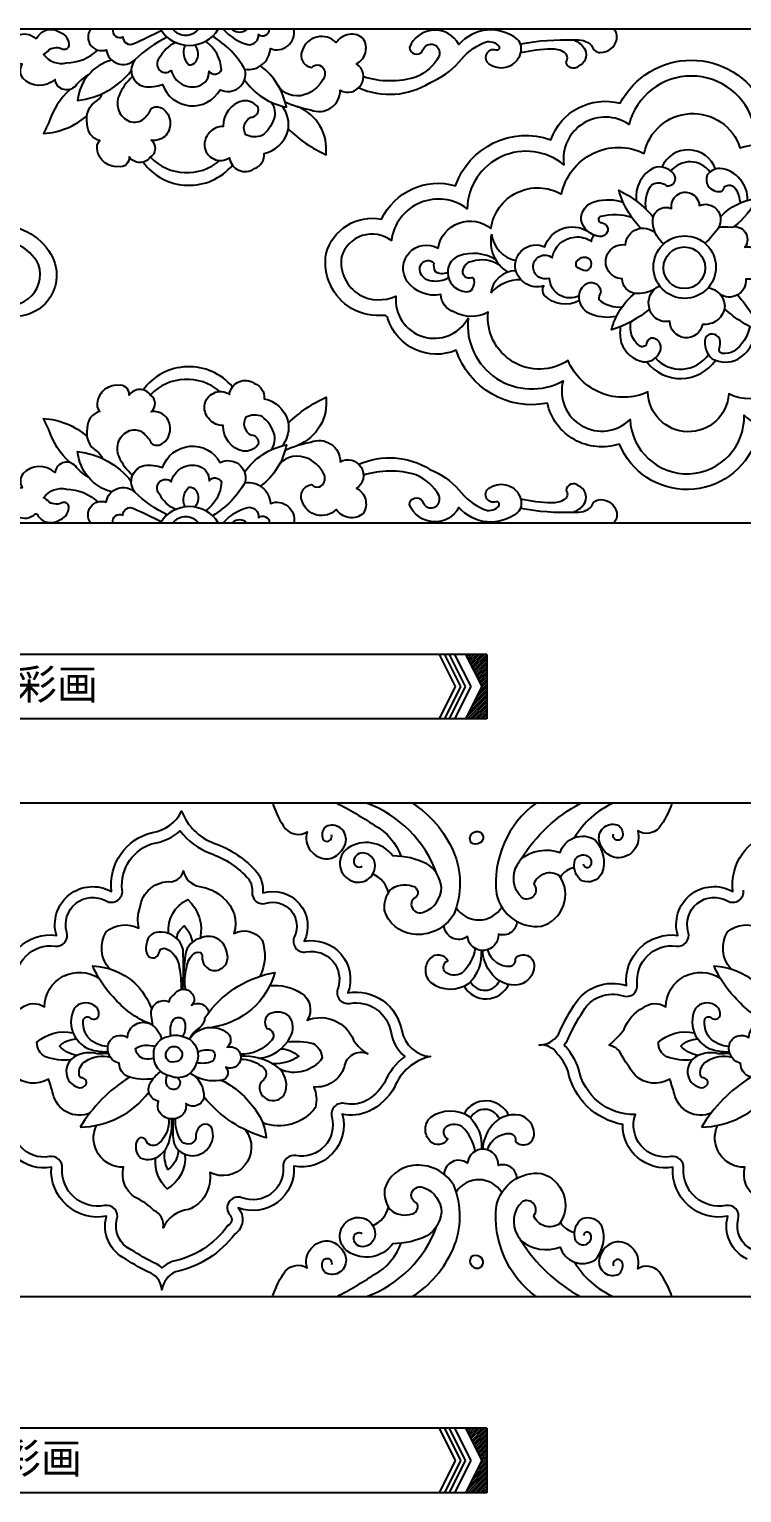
# Model space of a CAD drawing. Extents: x -66030 to 95157, y -13132 to 45879.
# Drawn here: x -47141 to -46418, y 3173 to 4656 of the extents above; entities that cross this region are included whole.
import ezdxf

# ---------------------------------------------------------------- set-up
doc = ezdxf.new("R2010")
doc.units = 0
doc.header["$LTSCALE"] = 100
doc.header["$MEASUREMENT"] = 0
for name, color, linetype in [('3', 11, 'CONTINUOUS'), ('4', 121, 'CONTINUOUS'), ('BH', 21, 'CONTINUOUS'), ('TEXT', 105, 'CONTINUOUS')]:
    doc.layers.add(name, color=color, linetype=linetype)
doc.styles.add('HZ', font='simhei.ttf')

# ---------------------------------------------------------------- blocks, each defined once
blk = doc.blocks.new('A$C266A0BD9')
at = {"layer": '3'}
for points in [[(1371.6, 453.8, 0.081172), (1359.6, 443.9, -0.693667), (1337.8, 449, -0.410028), (1305.1, 450.6, -0.312499), (1304.6, 464.5, -1.379562), (1317.8, 490.9, 0.435482), (1320.5, 492.8, -0.415516), (1341.4, 497.6, -0.318139), (1351.9, 484.9, -0.536402), (1345.8, 479.6, 0.256548), (1332, 479.2, -0.073161), (1326.3, 474.6, 0.305719), (1349.4, 466, 0.188264), (1381.2, 478.9)], [(1373.8, 500, 0.738016), (1389.7, 479.2, 0.60665), (1418.8, 469.1)], [(1396.5, 500, 0.626987), (1406.6, 492.4, 0.56314), (1417.6, 485.5, 0.008625), (1445.4, 498.8, 0.008625)], [(1451.6, 491.9, 0.080906), (1418.8, 469.1, 0.547386), (1428.2, 441.9, 0.110081), (1446.8, 444.1, 0.648429), (1505.2, 438.8, 0.621241), (1530.6, 458.6, 0.135629), (1497.4, 492.9)], [(1508.4, 500, 0.144945), (1533.2, 484.5, 0.501031), (1544, 494.7, 0.600032), (1555.2, 500, 0.600032)], [(1530.1, 459.6, 0.447239), (1556.1, 480.4, 0.580793), (1580, 500)], [(1571, 426.6, 0.071827), (1597.1, 418.4, 0.54229), (1626.8, 438.2, 0.965133), (1643.3, 465.1, 0.436814), (1650.4, 490.4, 0.461798), (1622.9, 486.5, 0.564153), (1588.3, 478.3, 0.512333), (1598.2, 461.3, -0.350513), (1605.9, 463.5, -0.411683), (1610.8, 451.9, -0.215201), (1591, 433.8, -0.375799), (1563.1, 444.5)], [(1645.8, 440.8, 0.252463), (1717.6, 445.9, 0.113821), (1747.2, 466.7, -0.130839), (1772.2, 486.2, -0.337989), (1786.8, 483.7, -0.913133), (1784.6, 478.9, 0.967402), (1779, 464.3, 0.50212), (1809.6, 475.5, 0.294172), (1806.5, 489.7, 0.407417), (1747.2, 484.5, 0.640862), (1697, 481.5, 0.700808), (1710, 477.8, -0.092452), (1712.9, 482.4, -0.384142), (1724.3, 483.2, -0.302185), (1727, 472.9, -0.185683), (1703.4, 451.5, -0.154398), (1650.4, 451.9)], [(1809.5, 485.2, -0.056287), (1863.7, 489.2, -0.225402), (1881.7, 483.7, 0.357808), (1890.5, 476.5, 0.365973), (1907.1, 489.7, 0.270149), (1904, 500, 0.270149)], [(1460.2, 486.6, 0.175314), (1443.5, 470.6, 0.951749), (1455.7, 458.4, 0.432902), (1483.8, 442.6, 0.337802), (1493.9, 457.6, 0.590925), (1506.4, 459, 0.239883), (1490.3, 487.8, 0.239883)], [(1469.8, 484, 0.341433), (1473.6, 464, 0.281956), (1480.5, 467, 0.327606), (1479.6, 484.2)], [(1863.7, 489.2, -0.174065), (1875.2, 479.1, -0.403842), (1868.4, 462.6, -0.660196), (1856, 467.4, 0.415763), (1854.3, 476.4, 0.162902), (1840.9, 479.8, 0.05282), (1809.7, 476, 0.05282)], [(1395.3, 468.8, 0.31343), (1360.7, 427.9, 0.203317), (1415.1, 458.1, 0.203317)], [(1529.8, 448.8, 0.188327), (1572.3, 421, 0.186071), (1546.1, 463)], [(1274.4, 224.8, 0.698908), (1321.1, 261.6, 0.35534), (1271.3, 284, 0.588491), (1198.1, 302.7, 0.577872), (1109.3, 364, 0.573253), (1032.4, 403.7, 0.77569), (905.9, 403.5, 0.653006), (839.9, 362.7, 0.624392), (741.8, 318.1, 0.579103), (665.2, 285.9, 0.524949), (614.6, 269.3, 0.301897), (632.8, 231, 0.240068), (669.7, 229.7, 0.816432), (742.8, 207.2, 0.605309), (839.1, 143.7, 0.761047), (906.9, 104.5, 0.987129), (1022.6, 109, 0.658125), (1100.4, 140.4, 0.472574), (1202.5, 190.6, 0.476162), (1274.4, 224.8)], [(1416.4, 452, 0.119909), (1402.7, 432.8, 0.426277), (1413.3, 406.7, 0.286288), (1428.2, 409.7, 0.088468), (1435.4, 419.4, -0.344857), (1446.1, 420, -0.274065), (1454.5, 404.9, -0.486993), (1435.1, 387.6, -0.511591), (1434.4, 370.3, -0.505588), (1412.9, 370.6, -0.496321), (1402.1, 360.8, -0.438345), (1380.4, 380.9, -0.211552), (1383.4, 387.2, -0.358747), (1370.5, 404.1, -0.331216), (1380.6, 427.8, 0.141069), (1385.8, 434.8)], [(2288, 224.8, 0.698908), (2334.7, 261.6, 0.35534), (2284.9, 284, 0.588491), (2211.7, 302.7, 0.577872), (2122.9, 364, 0.573253), (2046, 403.7, 0.77569), (1919.6, 403.5, 0.653006), (1853.5, 362.7, 0.624392), (1755.5, 318.1, 0.579103), (1678.8, 285.9, 0.524949), (1628.2, 269.3, 0.301897), (1646.4, 231, 0.240068), (1683.3, 229.7, 0.816432), (1756.4, 207.2, 0.605309), (1852.7, 143.7, 0.761047), (1920.6, 104.5, 0.987129), (2036.3, 109, 0.658125), (2114, 140.4, 0.472574), (2216.1, 190.6, 0.476162), (2288, 224.8)], [(1353.2, 439.1, 0.140057), (1331.6, 405.6, -0.022047), (1326.1, 394.5, 0.174233), (1370.2, 412.6, 0.174233)], [(1556.9, 426.2, -0.252969), (1559.5, 408.8, -0.149412), (1548, 392.6, -0.227233), (1531.2, 393.1, -0.448379), (1536.3, 410.9, 0.496286), (1543.7, 420.6, 0.268078), (1528.4, 427.5, 0.357244), (1508.4, 401.6, 0.423968), (1489.2, 381.6, 0.561267), (1514.6, 369.9, 0.56936), (1539.9, 358.8, 0.339121), (1549.9, 374.3, 0.274406), (1573.8, 396.8, 0.212956), (1568.4, 422, 0.118933)], [(1574.2, 399.2, 0.089978), (1612.5, 372.8, 0.338192), (1583.7, 421.6)], [(1851.2, 332.8, -0.493105), (1935, 374.2, -0.774288), (2032, 379.8, -0.494346), (2091.3, 342.2, -0.537359), (2163.8, 298.9, -0.417743), (2230.6, 279.2, -0.631621), (2274.9, 240.6, -0.364695), (2225, 225.6, -0.338838), (2161.9, 203, -0.40801), (2086.6, 169.1, -0.547466), (2020.7, 130.6, -0.960622), (1938.8, 132.5, -0.42196), (1857.8, 164.4, -0.633816), (1776.8, 213.3, -0.257452), (1742, 213.6, -0.304385), (1728.8, 231.2, -0.290961), (1694.9, 244.4, -0.798923), (1726, 278.2, -0.578164), (1779.7, 298, -0.535474), (1851.2, 332.8)], [(1937, 317.3, -0.18654), (1941.2, 340.8, -0.307673), (1953.2, 343.9, -0.146168), (1957.5, 341.5, 0.697466), (1965, 353.4, 0.301035), (1944.7, 359.7, 0.319539), (1927, 326)], [(2039.7, 326.7, 0.198226), (2032.3, 347.8, 0.204979), (2011.6, 358.9, 0.24475), (1998.9, 352.4, 0.225086), (1999.7, 341.2, 0.253714), (2012.6, 335.5, 0.27161), (2016.1, 340.1, -0.471721), (2027.9, 338.1, -0.106978), (2032.1, 323.9, -0.106978)], [(1922.5, 309.3, 0.136003), (1890.9, 310.3, 0.88829), (1891.6, 304.1, -1.039215), (1889.9, 290.2, -0.324481), (1871.1, 306.5, -0.359281), (1885.4, 325.6, -0.153083), (1913.7, 324.7, -0.153083)], [(1931.5, 298.4, -0.119443), (1909.1, 336.9, -0.107758), (1944.1, 309.7)], [(1954.8, 282.6, -0.239848), (1943.6, 307.5, -0.502785), (1962.8, 318.3, -1.070643), (1990.8, 321.4, -0.730577), (2010.2, 299.1, -0.07664), (1996.6, 283.2)], [(2012.2, 310, -0.171456), (2049.3, 328.7, -0.117237), (2026.2, 300.1)], [(1869.4, 225.2, -0.338481), (1833.8, 230.4, -0.265044), (1833.2, 240, -0.436472), (1804.6, 256.5, -0.606823), (1834.1, 279.6, -0.484196), (1877.9, 295.3)], [(1945.3, 236.5, -0.144372), (1925.9, 232.4, -0.367699), (1912.5, 247.1, -1.047624), (1915.9, 281.7, -0.630803), (1946.2, 293.7)], [(2010.2, 299.1, -0.096673), (2023.1, 299.6, -0.701885), (2037.1, 279.3, -1.161098), (2038.1, 246.8, -0.638215), (2011.5, 231.8, -0.638215)], [(1869, 230, -0.543213), (1839, 247.6, -0.48518), (1822.4, 258.4, -0.661717), (1841.8, 268.5, -0.338792), (1864.5, 289.4, -0.186422), (1881.5, 285.1, -0.144131), (1884.1, 291.6, -0.144131)], [(1784.3, 266.7, 0.225488), (1747.3, 270.3, 0.401957), (1736.4, 249.6, 0.340385), (1754.5, 234.1, 0.293547), (1761.1, 237.3, 0.186574), (1762.7, 246.2, 0.399486), (1760, 248.3, -0.346293), (1753.1, 249.6, -0.292964), (1751.7, 257.3, -0.275512), (1760.7, 265.2, -0.222321), (1787.8, 261.5, -0.108629)], [(1736.8, 248.1, -0.173933), (1719.7, 244.9, -0.325815), (1707.9, 254.3, -0.260674), (1709.4, 262.3, -0.495582), (1721.8, 263.1, 0.166416), (1722.9, 254.9, 0.268291), (1735.8, 253.8, 0.268291)], [(1906.8, 209, -0.131914), (1882.9, 210.6, -0.322843), (1869.1, 227.9, -0.302466), (1877.4, 242.8, -0.555302), (1890.9, 233.1, 0.2063), (1889, 226.2, 0.207864), (1912.6, 218.7)], [(1999.9, 238.1, -0.351961), (2016.6, 219.6, -0.425042), (1994.1, 201, -0.917049), (1961, 204.4, -0.421291), (1940.3, 217, -0.385825), (1950.5, 240, -0.385825)], [(1940.5, 216.3, -0.093479), (1901.8, 195.4, -0.1641), (1925.7, 232.5, -0.1641)], [(2029.6, 230.8, -0.059604), (2055.6, 192.1, -0.080762), (2016.2, 216.8, -0.080762)], [(1910.9, 198.7, 0.103822), (1911.7, 182.4, 0.272121), (1934.4, 163, 0.333163), (1951.4, 174.2, 0.570829), (1941.5, 186.9, 0.266098), (1936.8, 180, -0.437616), (1929.8, 179.7, -0.281546), (1921.5, 203.7, -0.281546)], [(2042, 198.7, -0.188307), (2025.8, 173.7, -0.143601), (2014.1, 171.6, -0.473541), (2011.1, 175.9, 0.141822), (2011.3, 186.7, 0.561164), (1997, 187.5, 0.284493), (2004, 166.1, 0.250053), (2029.9, 165.9, 0.173879), (2045, 183, 0.100381), (2048.1, 195.5, -0.127843)], [(1416.4, 48, -0.119909), (1402.7, 67.2, -0.426277), (1413.3, 93.3, -0.286288), (1428.2, 90.3, -0.088468), (1435.4, 80.6, 0.344857), (1446.1, 80, 0.274065), (1454.5, 95.1, 0.486993), (1435.1, 112.4, 0.511591), (1434.4, 129.7, 0.505588), (1412.9, 129.4, 0.496321), (1402.1, 139.2, 0.438345), (1380.4, 119.1, 0.211552), (1383.4, 112.8, 0.358747), (1370.5, 95.9, 0.331216), (1380.6, 72.2, -0.141069), (1385.8, 65.2)], [(1556.9, 73.8, 0.252969), (1559.5, 91.2, 0.149412), (1548, 107.4, 0.227233), (1531.2, 106.9, 0.448379), (1536.3, 89.1, -0.496286), (1543.7, 79.4, -0.268078), (1528.4, 72.5, -0.357244), (1508.4, 98.4, -0.423968), (1489.2, 118.4, -0.561267), (1514.6, 130.1, -0.56936), (1539.9, 141.2, -0.339121), (1549.9, 125.7, -0.274406), (1573.8, 103.2, -0.212956), (1568.4, 78, -0.118933)], [(1574.2, 100.8, -0.089978), (1612.5, 127.2, -0.338192), (1583.7, 78.4)], [(1353.2, 60.9, -0.140057), (1331.6, 94.4, 0.022047), (1326.1, 105.5, -0.174233), (1370.2, 87.4, -0.174233)], [(1451.6, 8.1, -0.080906), (1418.8, 30.9, -0.547386), (1428.2, 58.1, -0.110081), (1446.8, 55.9, -0.648429), (1505.2, 61.2, -0.621241), (1530.6, 41.4, -0.135629), (1497.4, 7.1)], [(1529.8, 51.2, -0.188327), (1572.3, 79, -0.186071), (1546.1, 37)], [(1571, 73.4, -0.071827), (1597.1, 81.6, -0.54229), (1626.8, 61.8, -0.965133), (1643.3, 34.9, -0.436814), (1650.4, 9.6, -0.461798), (1622.9, 13.5, -0.564153), (1588.3, 21.7, -0.512333), (1598.2, 38.7, 0.350513), (1605.9, 36.5, 0.411683), (1610.8, 48.1, 0.215201), (1591, 66.2, 0.375799), (1563.1, 55.5)], [(1371.6, 46.2, -0.081172), (1359.6, 56.1, 0.693667), (1337.8, 51, 0.410028), (1305.1, 49.4, 0.312499), (1304.6, 35.5, 1.379562), (1317.8, 9.1, -0.435482), (1320.5, 7.2, 0.415516), (1341.4, 2.4, 0.318139), (1351.9, 15.1, 0.536402), (1345.8, 20.4, -0.256548), (1332, 20.8, 0.073161), (1326.3, 25.4, -0.305719), (1349.4, 34, -0.188264), (1381.2, 21.1)], [(1395.3, 31.2, -0.31343), (1360.7, 72.1, -0.203317), (1415.1, 41.9, -0.203317)], [(1645.8, 59.2, -0.252463), (1717.6, 54.1, -0.113821), (1747.2, 33.3, 0.130839), (1772.2, 13.8, 0.337989), (1786.8, 16.3, 0.913133), (1784.6, 21.1, -0.967402), (1779, 35.7, -0.50212), (1809.6, 24.5, -0.294172), (1806.5, 10.3, -0.407417), (1747.2, 15.5, -0.640862), (1697, 18.5, -0.700808), (1710, 22.2, 0.092452), (1712.9, 17.6, 0.384142), (1724.3, 16.8, 0.302185), (1727, 27.1, 0.185683), (1703.4, 48.5, 0.154398), (1650.4, 48.1)], [(1460.2, 13.4, -0.175314), (1443.5, 29.4, -0.951749), (1455.7, 41.6, -0.432902), (1483.8, 57.4, -0.337802), (1493.9, 42.4, -0.590925), (1506.4, 41, -0.239883), (1490.3, 12.2, -0.239883)], [(1373.8, 0, -0.738016), (1389.7, 20.8, -0.60665), (1418.8, 30.9)], [(1469.8, 16, -0.341433), (1473.6, 36, -0.281956), (1480.5, 33, -0.327606), (1479.6, 15.8)], [(1530.1, 40.4, -0.447239), (1556.1, 19.6, -0.580793), (1580, 0)], [(1863.7, 10.8, 0.174065), (1875.2, 20.9, 0.403842), (1868.4, 37.4, 0.660196), (1856, 32.6, -0.415763), (1854.3, 23.6, -0.162902), (1840.9, 20.2, -0.05282), (1809.7, 24, -0.05282)], [(1396.5, 0, -0.626987), (1406.6, 7.6, -0.56314), (1417.6, 14.5, -0.008625), (1445.4, 1.2, -0.008625)], [(1508.4, 0, -0.144945), (1533.2, 15.5, -0.501031), (1544, 5.3, -0.600032), (1555.2, 0, -0.600032)], [(1809.5, 14.8, 0.056287), (1863.7, 10.8, 0.225402), (1881.7, 16.3, -0.357808), (1890.5, 23.5, -0.365973), (1907.1, 10.3, -0.270149), (1904, 0, -0.270149)]]:
    blk.add_lwpolyline(points, format="xyb", dxfattribs=at)
for points in [[(1281.5, 301.4, -0.28925), (1335.5, 268.5, -0.640317), (1286.9, 210.7, -0.438222), (1211, 177.6, -0.455732), (1108.8, 125.2, -0.457999), (1034.3, 82.5, -0.688169), (896.3, 79.7, -0.443752), (823.1, 121.1, -0.376629), (730.7, 174.8, -0.440185), (661.7, 206.5, 0.350536), (658.4, 210.1, -0.153949), (624.8, 217.1, -0.309134), (599, 272.8, -0.394834), (655.1, 307.6, -0.364839), (730.1, 341.5, -0.414141), (826.8, 388.1, -0.391972), (897.1, 425, -0.606015), (1041.2, 425, -0.389731), (1121.1, 384.6, -0.388689), (1211.2, 329.4, -0.360379)], [(2295.1, 301.4, -0.28925), (2349.1, 268.5, -0.640317), (2300.5, 210.7, -0.438222), (2224.6, 177.6, -0.455732), (2122.4, 125.2, -0.457999), (2047.9, 82.5, -0.688169), (1909.9, 79.7, -0.443752), (1836.8, 121.1, -0.376629), (1744.3, 174.8, -0.440185), (1675.3, 206.5, 0.350536), (1672, 210.1, -0.153949), (1638.4, 217.1, -0.309134), (1612.6, 272.8, -0.394834), (1668.7, 307.6, -0.364839), (1743.7, 341.5, -0.414141), (1840.4, 388.1, -0.391972), (1910.7, 425, -0.606015), (2054.8, 425, -0.389731), (2134.7, 384.6, -0.388689), (2224.8, 329.4, -0.360379)], [(1876, 269.2, -0.730677), (1876.5, 255.4, -0.216818), (1866.4, 259.7, -0.140187), (1866, 263.8, -0.301796)]]:
    blk.add_lwpolyline(points, format="xyb", close=True, dxfattribs=at)
for centre, radius in [((1976, 259), 31.7), ((1975.6, 258.3), 21.1)]:
    blk.add_circle(centre, radius, dxfattribs=at)
for centre, radius, start, end in [((1474, 518.2), 34.5, 211.8945, 328.1055), ((1470.2, 511.3), 17.3, 220.8677, 319.1323), ((1524.8, 508.3), 11.1, 228.8943, 311.1057), ((1979.6, 348.5), 29.3, 19.491, 156.3469), ((1473.6, 399.8), 57.9, 216.4216, 319.5057), ((1471.4, 406), 51.3, 223.933, 310.7225), ((1981.5, 340.9), 24.8, 35.5466, 141.6916), ((1816.2, 285.1), 36.8, 168.3671, 237.9332), ((1811.5, 296.6), 31.7, 187.3427, 257.8869), ((1805.2, 229.4), 25.9, 90.8125, 172.7557), ((1809, 207), 39.1, 88.3137, 138.8468), ((1971.9, 189.3), 43.2, 217.4951, 325.0232), ((1971.8, 189.7), 34.1, 221.7759, 325.8035), ((1473.6, 100.2), 57.9, 40.4943, 143.5784), ((1471.4, 94), 51.3, 49.2775, 136.067), ((1474, -18.2), 34.5, 31.8945, 148.1055), ((1470.2, -11.3), 17.3, 40.8677, 139.1323), ((1524.8, -8.3), 11.1, 48.8943, 131.1057)]:
    blk.add_arc(centre, radius, start, end, dxfattribs=at)
at = {"layer": '4'}
blk.add_lwpolyline([(2450, 500), (0, 500), (0, 0), (2450, 0)], dxfattribs=at)
blk = doc.blocks.new('A$C4CCE1407')
at = {"layer": '3'}
for p, q in [((0, 65.3), (0, 0)), ((1101.2, 65.3), (0, 65.3)), ((21.6, 65.3), (5.3, 32.6)), ((32.8, 65.3), (16.5, 32.6)), ((38.4, 65.3), (22.1, 32.6)), ((43, 65.3), (26.7, 32.6)), ((48.6, 65.3), (32.3, 32.6)), ((1058.2, 65.3), (1052.6, 65.3)), ((1052.6, 65.3), (1068.9, 32.6)), ((1058.2, 65.3), (1074.5, 32.6)), ((1068.4, 65.3), (1062.8, 65.3)), ((1062.8, 65.3), (1079.1, 32.6)), ((1068.4, 65.3), (1084.7, 32.6)), ((1101.2, 65.3), (1079.6, 65.3)), ((1079.6, 65.3), (1095.9, 32.6)), ((1101.2, 65.3), (1101.2, 0)), ((5.3, 32.6), (21.6, 0)), ((16.5, 32.6), (32.8, 0)), ((22.1, 32.6), (38.4, 0)), ((26.7, 32.6), (43, 0)), ((32.3, 32.6), (48.6, 0)), ((1068.9, 32.6), (1052.6, 0)), ((1074.5, 32.6), (1058.2, 0)), ((1079.1, 32.6), (1062.8, 0)), ((1084.7, 32.6), (1068.4, 0)), ((1095.9, 32.6), (1079.6, 0)), ((0, 0), (21.6, 0)), ((1101.2, 0), (0, 0)), ((32.8, 0), (38.4, 0)), ((43, 0), (48.6, 0)), ((1058.2, 0), (1052.6, 0)), ((1068.4, 0), (1062.8, 0)), ((1101.2, 0), (1079.6, 0))]:
    blk.add_line(p, q, dxfattribs=at)
at = {"layer": 'BH'}
for p, q in [((0, 63.9), (1.3, 65.3)), ((0, 58.8), (6.4, 65.3)), ((0, 61.4), (3.9, 65.3)), ((0, 56.3), (9, 65.3)), ((0, 53.8), (11.5, 65.3)), ((0, 51.2), (14, 65.3)), ((0, 48.7), (16.6, 65.3)), ((0, 46.1), (19.1, 65.3)), ((0, 43.6), (21.5, 65.1)), ((0, 41), (19, 60)), ((1080, 64.6), (1080.6, 65.3)), ((1080.8, 62.9), (1083.2, 65.3)), ((1081.7, 61.2), (1085.7, 65.3)), ((1082.5, 59.5), (1088.3, 65.3)), ((1083.3, 57.8), (1090.8, 65.3)), ((1084.2, 56.1), (1093.4, 65.3)), ((1085, 54.4), (1095.9, 65.3)), ((1085.9, 52.7), (1098.4, 65.3)), ((1086.7, 51), (1101, 65.3)), ((1087.6, 49.3), (1101.2, 62.9)), ((1088.4, 47.6), (1101.2, 60.4)), ((0, 38.5), (16.4, 54.9)), ((0, 35.9), (13.9, 49.8)), ((0, 33.4), (11.3, 44.7)), ((1089.3, 45.9), (1101.2, 57.8)), ((1090.1, 44.2), (1101.2, 55.3)), ((1091, 42.5), (1101.2, 52.8)), ((1091.8, 40.8), (1101.2, 50.2)), ((1092.7, 39.1), (1101.2, 47.7)), ((1093.5, 37.4), (1101.2, 45.1)), ((0, 30.8), (8.8, 39.6)), ((0, 28.3), (6.2, 34.5)), ((0, 25.7), (5.8, 31.6)), ((0, 23.2), (6.7, 29.9)), ((1087.9, 16.5), (1101.2, 29.8)), ((1090.4, 21.6), (1101.2, 32.4)), ((1093, 26.7), (1101.2, 34.9)), ((1094.4, 35.7), (1101.2, 42.6)), ((1095.2, 34), (1101.2, 40)), ((1095.5, 31.8), (1101.2, 37.5)), ((0, 20.7), (7.5, 28.2)), ((0, 18.1), (8.4, 26.5)), ((0, 15.6), (9.2, 24.8)), ((0, 13), (10.1, 23.1)), ((0, 10.5), (10.9, 21.4)), ((0, 7.9), (11.8, 19.7)), ((0, 5.4), (12.6, 18)), ((0, 2.8), (13.5, 16.3)), ((1080.2, 1.2), (1101.2, 22.2)), ((1081.6, 0), (1101.2, 19.7)), ((1082.8, 6.3), (1101.2, 24.8)), ((1084.1, 0), (1101.2, 17.1)), ((1085.3, 11.4), (1101.2, 27.3)), ((0, 0.3), (14.3, 14.6)), ((2.3, 0), (15.2, 12.9)), ((4.8, 0), (16, 11.2)), ((7.3, 0), (16.8, 9.5)), ((9.9, 0), (17.7, 7.8)), ((12.4, 0), (18.5, 6.1)), ((15, 0), (19.4, 4.4)), ((17.5, 0), (20.2, 2.7)), ((20.1, 0), (21.1, 1)), ((1086.7, 0), (1101.2, 14.6)), ((1089.2, 0), (1101.2, 12)), ((1091.7, 0), (1101.2, 9.5)), ((1094.3, 0), (1101.2, 6.9)), ((1096.8, 0), (1101.2, 4.4)), ((1099.4, 0), (1101.2, 1.8))]:
    blk.add_line(p, q, dxfattribs=at)
blk = doc.blocks.new('A$C3FE3707C')
at = {"layer": '3'}
for points in [[(1287.3, 315.1, -0.486522), (1339.3, 366, -0.673857), (1395, 410.5, -0.379637), (1436.5, 470.3, 0.246366), (1466.1, 491.8, 0.212925), (1498.7, 459.5, -0.131849), (1543, 429.5, -0.171432), (1548.5, 409, -0.651649), (1590.4, 360, -0.585196), (1634.7, 307.9, -0.41784), (1689.2, 269.2, 0.332998), (1718.4, 243.2, 0.253735), (1681.8, 211.9, -0.152381), (1656.1, 187.8, -0.16453), (1629, 184.8, -0.552626), (1579.9, 132.1, -0.550139), (1523.4, 89.9, -0.45261), (1520.3, 63.5, -0.180808), (1460, 25, 0.253889), (1446, 6.8, 0.278862), (1435.1, 23.6, -0.037684), (1409.6, 37.9, -0.36351), (1390, 81.4, -0.491357), (1334.1, 131, -0.469927), (1283.4, 174.4, -0.308331)], [(1558.7, 499, 0.076495), (1571.5, 473.9, 0.362299), (1593.4, 470.9, 0.515759), (1614.6, 443.5, 0.304367), (1632.7, 461, 0.268633), (1626.9, 475, 0.280205), (1612.5, 476.2, 0.300145), (1608.8, 465.1, 1.097608), (1617.9, 467.8)], [(1623.4, 500, -0.027172), (1661.3, 477.7, -0.189406), (1688.6, 445.6)], [(1700, 500, -0.145706), (1741.3, 451.8, -0.202049), (1741.9, 387, -0.293048), (1700.4, 367.2, -0.306777), (1671.9, 391.6, -0.170235), (1677.1, 411.5, -0.280568), (1700.1, 416, -0.518381), (1704.3, 405.3, 0.444093), (1699.8, 393.9, 0.413927), (1712.1, 389.7, 0.310587), (1729.4, 414.6, 0.235849), (1714.8, 438.5, 0.110983), (1680.2, 446.5, 0.40393), (1634.5, 454.2, 0.562135), (1636.4, 422.2, 0.532411), (1662, 434.2, 0.437182), (1651.6, 449.2, 0.459787), (1640.6, 441.7, 0.646153), (1649.1, 436.1)], [(1825.4, 500, 0.268652), (1785.3, 407.8, 0.385821), (1830.9, 375.3, 0.513192), (1849.2, 426.3, 0.479838), (1823, 418.1, -0.825229), (1811.5, 403.8, -0.364424), (1806.9, 438.3, -0.008947), (1810, 443.3, -0.008947)], [(1810, 443.3, -0.129261), (1870.5, 500)], [(2039.4, 37.9, -0.36351), (2019.7, 81.4, -0.491357), (1963.9, 131, -0.469927), (1913.2, 174.4, -0.308331), (1857.8, 228.2, 0.107671), (1846.7, 246.1, 0.294456), (1828.4, 254.8, 0.249885), (1848, 265.7, -0.03853), (1863.7, 295, -0.351896), (1917.1, 315.1, -0.486522), (1969, 366, -0.673857), (2024.8, 410.5, -0.379637), (2066.2, 470.3, 0.246366)], [(1963, 500, -0.076495), (1950.2, 475, -0.362299), (1928.4, 471.9, -0.515759), (1907.2, 444.5, -0.31669), (1889.4, 462, -0.292271), (1894.8, 476, -0.280205), (1909.2, 477.2, -0.300145), (1912.9, 466.1, -1.097608), (1903.9, 468.8)], [(1298.2, 316.3, -0.486522), (1337.8, 355.1, 0.542928), (1349.8, 369.2, -0.673857), (1389.6, 400.9, 0.614219), (1406, 411.8, -0.376595), (1438.6, 459.5, 0.146198), (1464.7, 471.9, 0.14383), (1495, 449.2, -0.130425), (1534.2, 422.8, -0.164556), (1537.6, 409.8, 0.526717), (1551.7, 398.5, -0.651649), (1580.5, 364.8, 0.616657), (1592.5, 349.2, -0.585196), (1624.3, 311.8, 0.579275), (1636.6, 297.1, -0.419306), (1678.4, 267.3, 0.163688), (1692.2, 243.1, 0.138027), (1671.8, 216.7, -0.148074), (1651.4, 197.8, -0.163855), (1631.3, 195.6, 0.561735), (1618.3, 182, -0.552626), (1582, 142.9, 0.493762), (1569, 131.2, -0.550139), (1527.3, 100.1, 0.788981), (1515.2, 82.5, -0.517773), (1512.8, 71.8, -0.189797), (1456.7, 35.6, 0.087003), (1446.4, 29.2, 0.065394), (1439.8, 33.5, -0.038892), (1415.1, 47.5, -0.371206), (1400.6, 78.4, 0.55637), (1387.9, 92.2, -0.491357), (1345.1, 130.3, 0.486153), (1332.3, 141.8, -0.571871), (1296.2, 184.4, -0.364679)], [(1810, 443.3, -0.265559), (1849.7, 449.8, -0.487674), (1885.3, 462.9, -0.269585), (1892.1, 428.7, -0.381983), (1871.9, 421.3, -0.276621), (1864.2, 439.8, -0.47258), (1875.7, 447.1, -0.479373), (1880.6, 436.9, -0.837282), (1873.5, 438.2)], [(2044.8, 47.5, -0.371206), (2030.3, 78.4, 0.55637), (2017.7, 92.2, -0.491357), (1974.8, 130.3, 0.486153), (1962, 141.8, -0.571871), (1926, 184.4, -0.364679), (1868.4, 231.1, 0.106523), (1855.4, 253, 0.023251), (1853.7, 255.2, 0.048141), (1857.7, 260.5, -0.039739), (1873.1, 289.3, -0.353457), (1913.6, 304.7, 0.54525), (1928, 316.3, -0.486522), (1967.6, 355.1, 0.542928), (1979.6, 369.2, -0.673857), (2019.4, 400.9, 0.614219), (2035.7, 411.8, -0.376595)], [(1393.1, 332.1, -0.334276), (1389.8, 369.6, -0.305295), (1422.8, 373.2, -0.140702), (1423.9, 393.7, -0.406051), (1455.8, 420.4, 0.334117), (1467.9, 431.4, 0.311685), (1484.1, 415.6, -0.148701), (1508.2, 404.1, -0.307072), (1519.2, 368, -0.376728), (1547.6, 361.2, -0.209314), (1545.4, 324.5, -0.203507)], [(2022.9, 332.1, -0.334276), (2019.5, 369.6, -0.305295), (2052.5, 373.2, -0.140702), (2053.6, 393.7, -0.406051), (2085.6, 420.4, 0.334117), (2097.6, 431.4, 0.311685), (2113.9, 415.6, -0.148701), (2138, 404.1, -0.307072), (2149, 368, -0.376728), (2177.3, 361.2, -0.209314), (2175.1, 324.5, -0.203507)], [(1452.9, 368, -0.319994), (1472.3, 402.2, -0.275828), (1484.9, 363, -0.275828)], [(1461.2, 363, -0.232457), (1469, 375.5, -0.135183), (1477, 359.2)], [(1806, 380.2, -0.503253), (1787.3, 367.1, -0.967507), (1755.8, 364.8, -0.596751), (1732.1, 376)], [(1467.2, 311.4, 0.036077), (1467.6, 351.6, 0.358296), (1445.6, 369.1, 0.470278), (1430.7, 357.3, 0.285656), (1433.3, 344.2, 0.562557), (1443.5, 349.3, -0.468082), (1450.4, 352.4, -0.269384), (1463.8, 333.7, -0.045004), (1465.6, 311.2)], [(1470.3, 311.2, -0.12293), (1471.2, 332.7, -0.168573), (1476.9, 346, -0.30253), (1484.8, 348.6, -0.351047), (1486.9, 344.5, 0.377885), (1497.9, 330.4, 0.567836), (1511.8, 349.1, 0.511749), (1484.8, 362.9, 0.310587), (1470.2, 347.3, 0.0205), (1468.1, 329.4, 0.0205)], [(1763.7, 352.8, -0.166896), (1750.2, 327.8, -0.359746), (1732.5, 329.7, -0.454456), (1735.9, 340.3, 0.516308), (1718.2, 342.6, 0.431722), (1718.8, 318.1, 0.319876), (1757.6, 317.6, 0.222478), (1770.1, 350.8)], [(1776, 351.3, 0.346525), (1799.3, 334.7, 0.414501), (1804.4, 342.6, -0.722872), (1823.4, 334.7, -0.326649), (1809, 316.2, -0.313028), (1778.5, 329.7, -0.147608), (1771.3, 350.7, -0.147608)], [(1373.1, 186, -0.476978), (1336, 205.2, 0.002195), (1331.3, 220.4, -0.338136), (1296.2, 224.1, -0.041122), (1281.3, 246.7, 0.223163), (1269.8, 254.6, 0.057738), (1284.9, 271, -0.187176), (1304, 292.6, -0.333008), (1327.1, 293.5, -0.598293), (1382.4, 322.5)], [(1434.7, 276.2, -0.130407), (1396.7, 303.8, -0.099217), (1376.1, 335.2, -0.165256), (1418.4, 318, -0.115793), (1435.8, 291.1)], [(1493.7, 287.9, -0.186907), (1560.7, 328.4, -0.294139), (1497.4, 272.9)], [(2002.8, 186, -0.476978), (1965.7, 205.2, 0.002195), (1961, 220.4, -0.338136), (1926, 224.1, -0.041122), (1911, 246.7, 0.223163), (1899.5, 254.6, 0.057738), (1914.7, 271, -0.187176), (1933.8, 292.6, -0.333008), (1956.8, 293.5, -0.598293), (2012.1, 322.5)], [(2064.4, 276.2, -0.130407), (2026.5, 303.8, -0.099217), (2005.8, 335.2, -0.165256), (2048.1, 318, -0.115793), (2065.5, 291.1)], [(1436.9, 274.7, -0.009377), (1435.5, 283.9, -0.62532), (1453.6, 298.7, -0.286945), (1458.9, 306, -0.637703), (1477.7, 305, -0.387608), (1476.1, 295.2, -0.533888), (1493.7, 287.9, -0.050573), (1489.4, 281.9, -0.265693), (1482.2, 271.1, 0.085852), (1473.9, 260.7)], [(1555.5, 315.1, -0.169403), (1587.4, 307.5, -0.413136), (1593.5, 280.2, -0.411693), (1640.4, 259.8, 0.115208), (1654.7, 245.9, 0.492166), (1630.8, 232.4, -0.185844), (1619.5, 217.7, -0.192249), (1600, 212.5, -0.169254), (1601.7, 191.7, -0.339411), (1548.3, 176.1, -0.339411)], [(1391.3, 253.3, -0.197823), (1371.1, 262.8, -0.196322), (1366.7, 281.1, -0.470433), (1373.2, 282.7, 0.48938), (1381.8, 283.6, 0.377199), (1376.9, 295.3, 0.384749), (1357.2, 291.8, 0.244641), (1357.4, 264.2, 0.123295), (1369.2, 252.3, 0.12525), (1391.5, 248.2)], [(2021, 253.3, -0.197823), (2000.8, 262.8, -0.196322), (1996.4, 281.1, -0.470433), (2002.9, 282.7, 0.48938), (2011.5, 283.6, 0.377199), (2006.6, 295.3, 0.384749), (1986.9, 291.8, 0.244641), (1987.1, 264.2, 0.123295), (1999, 252.3, 0.12525), (2021.3, 248.2)], [(1455.4, 264.4, -0.204849), (1457.9, 280.8, -0.418975), (1468.2, 280.6, -0.25917), (1467, 263.6)], [(1544.3, 241.6, 0.258461), (1576.3, 262.9, 0.299646), (1575, 284.3, 0.259505), (1556.2, 286.9, 0.464916), (1552.6, 271.8, -0.597744), (1557.5, 259.8, -0.223415), (1525.6, 245.5, -0.223415)], [(1353.8, 239.9, -0.117083), (1328.1, 243, -0.29755), (1319.5, 257.7, -0.240723), (1356, 267.3)], [(1437.4, 220.9, -0.128666), (1411.5, 222.9, -0.295923), (1403, 236.4, -0.449394), (1392.2, 257.1, -0.455507), (1411.3, 262.6, -0.540817), (1434.7, 276.2, -0.202193), (1445.9, 260.9)], [(1473.9, 260.7, -0.451662), (1512.9, 266.7, -0.473076), (1512.2, 252.8, -1.424009), (1510.8, 232.3, -0.72008), (1504.4, 218.9, -0.164902), (1478.7, 223.7, -0.164902)], [(1983.5, 239.9, -0.117083), (1957.9, 243, -0.29755), (1949.3, 257.7, -0.240723), (1985.7, 267.3)], [(2067.1, 220.9, -0.128666), (2041.3, 222.9, -0.295923), (2032.7, 236.4, -0.449394), (2021.9, 257.1, -0.455507), (2041, 262.6, -0.540817), (2064.4, 276.2, -0.202193), (2075.7, 260.9)], [(1359.7, 244.3, -0.162243), (1342.3, 253.9, -0.1971), (1359.5, 261)], [(1438, 241.3, -0.114905), (1428.6, 240.8, -0.333424), (1419.5, 251.5, -0.227585), (1439.4, 253.3)], [(1573.4, 258.2, -0.083025), (1599.3, 256.6, -0.240172), (1608.7, 241.8, -0.362965), (1565.9, 230.3, -0.257355)], [(1989.4, 244.3, -0.162243), (1972, 253.9, -0.1971), (1989.3, 261)], [(1392, 246.4, -0.020963), (1380.4, 246.1, 0.144215), (1362.7, 245.4, 0.374262), (1349.3, 225.9, 0.287586), (1360.6, 212.2, 0.368908), (1369.5, 215, 0.500293), (1364.8, 221.7, -0.432146), (1362.3, 224.9, -0.31088), (1369, 238.6, -0.202262), (1394, 242.6, -0.202262)], [(1482.4, 248, -0.181919), (1497.7, 249.4, -0.449955), (1496.8, 238.3, -0.170652), (1481.3, 237.1, -0.170652)], [(1526, 240.5, -0.170389), (1546.6, 233.7, -0.627276), (1547.1, 217.8, 0.471295), (1552.3, 200.3, 0.465718), (1571.4, 207.4, 0.330311), (1561.2, 234.2, 0.157091), (1526, 243.5)], [(1567, 251.1, -0.182939), (1584.9, 243.4, -0.150821), (1558.8, 235.7, -0.150821)], [(2021.8, 246.4, -0.020963), (2010.1, 246.1, 0.144215), (1992.5, 245.4, 0.374262), (1979, 225.9, 0.287586), (1990.4, 212.2, 0.368908), (1999.2, 215, 0.500293), (1994.6, 221.7, -0.432146), (1992, 224.9, -0.31088), (1998.7, 238.6, -0.202262), (2023.7, 242.6, -0.202262)], [(1474.7, 226.3, -0.258594), (1488.6, 205.3, -0.705783), (1470.4, 195.8, -0.473596), (1457.7, 180.1, -0.282333), (1443.7, 186.9, -0.24245), (1442.7, 197.9, -0.571487), (1435.4, 217.9, -0.119905), (1445.2, 228)], [(1462.3, 221.7, -0.531539), (1460.4, 210, -0.370305), (1451.1, 214.5, -0.15278), (1451.4, 224.3, -0.15278)], [(1507, 219, -0.14103), (1543.3, 185.5, -0.136298), (1551.7, 160.8, -0.152674), (1488.6, 202.4)], [(1453, 180.4, -0.242302), (1443.1, 155.5, -0.533028), (1430.4, 157.2, 0.608621), (1421.6, 159.3, 0.358213), (1424.9, 140.2, 0.279222), (1445.1, 144, 0.195985), (1454.1, 160.6, 0.120484), (1455.9, 180)], [(1457.4, 180, 0.039104), (1457.8, 157.8, 0.320324), (1474.3, 142.9, 0.550354), (1496.9, 170.5, 0.618864), (1483.4, 170.7, 0.208019), (1480.6, 159.6, -0.597616), (1464.9, 158.7, -0.134273), (1459.9, 180.3, -0.134273)], [(1763.7, 147.2, 0.166896), (1750.2, 172.2, 0.359746), (1732.5, 170.3, 0.454456), (1735.9, 159.7, -0.516308), (1718.2, 157.4, -0.431722), (1718.8, 181.9, -0.319876), (1757.6, 182.4, -0.222478), (1770.1, 149.2)], [(1776, 148.7, -0.346525), (1799.3, 165.3, -0.414501), (1804.4, 157.4, 0.722872), (1823.4, 165.3, 0.326649), (1809, 183.8, 0.313028), (1778.5, 170.3, 0.147608), (1771.3, 149.3, 0.147608)], [(1530.9, 168.8, -0.799911), (1494.6, 125.8, -0.345987), (1473.1, 88.1, 0.27529), (1447.5, 69.8, 0.350507), (1438.1, 87.1, 0.098163), (1418.7, 100.7, -0.310057), (1407.2, 131, -0.557445), (1379.8, 173.5)], [(2160.6, 168.8, -0.799911), (2124.3, 125.8, -0.345987), (2102.9, 88.1, 0.27529), (2077.2, 69.8, 0.350507), (2067.8, 87.1, 0.098163), (2048.4, 100.7, -0.310057), (2036.9, 131, -0.557445), (2009.5, 173.5)], [(1462.7, 148.6, -0.246645), (1452.2, 128.7, -0.163283), (1449.4, 148.5)], [(1806, 119.8, 0.503253), (1787.3, 132.9, 0.967507), (1755.8, 135.2, 0.596751), (1732.1, 124)], [(1469.5, 144, -0.292468), (1451.5, 109.1, -0.235233), (1439.7, 139.7)], [(1700, 0, 0.145706), (1741.3, 48.2, 0.202049), (1741.9, 113, 0.293048), (1700.4, 132.8, 0.306777), (1671.9, 108.4, 0.170235), (1677.1, 88.5, 0.280568), (1700.1, 84, 0.518381), (1704.3, 94.7, -0.444093), (1699.8, 106.1, -0.413927), (1712.1, 110.3, -0.310587), (1729.4, 85.4, -0.235849), (1714.8, 61.5, -0.110983), (1680.2, 53.5, -0.40393), (1634.5, 45.8, -0.562135), (1636.4, 77.8, -0.532411), (1662, 65.8, -0.437182), (1651.6, 50.8, -0.459787), (1640.6, 58.3, -0.646153), (1649.1, 63.9)], [(1825.4, 0, -0.268652), (1785.3, 92.2, -0.385821), (1830.9, 124.7, -0.513192), (1849.2, 73.7, -0.479838), (1823, 81.9, 0.825229), (1811.5, 96.2, 0.364424), (1806.9, 61.7, 0.008947), (1810, 56.7, 0.008947)], [(1810, 56.7, 0.265559), (1849.7, 50.2, 0.487674), (1885.3, 37.1, 0.269585), (1892.1, 71.3, 0.381983), (1871.9, 78.7, 0.276621), (1864.2, 60.2, 0.47258), (1875.7, 52.9, 0.479373), (1880.6, 63.1, 0.837282), (1873.5, 61.8)], [(1558.7, 1, -0.076495), (1571.5, 26.1, -0.362299), (1593.4, 29.1, -0.515759), (1614.6, 56.5, -0.304367), (1632.7, 39, -0.268633), (1626.9, 25, -0.280205), (1612.5, 23.8, -0.300145), (1608.8, 34.9, -1.097608), (1617.9, 32.2)], [(1623.4, 0, 0.027172), (1661.3, 22.3, 0.189406), (1688.6, 54.4)], [(1810, 56.7, 0.129261), (1870.5, 0)], [(1963, 0, 0.076495), (1950.2, 25, 0.362299), (1928.4, 28.1, 0.515759), (1907.2, 55.5, 0.31669), (1889.4, 38, 0.292271), (1894.8, 24, 0.280205), (1909.2, 22.8, 0.300145), (1912.9, 33.9, 1.097608), (1903.9, 31.2)]]:
    blk.add_lwpolyline(points, format="xyb", dxfattribs=at)
for points in [[(1768.5, 459.6, -0.261349), (1759.5, 459.8, -0.173371), (1758.5, 466.2, -0.323739), (1766.9, 471.3, -0.685414)], [(1467.2, 263.6, -0.502667), (1480.4, 235.1, -0.446761), (1454.9, 223.3, -0.376882), (1437.8, 245.6, -0.374403), (1452.7, 263.6, -0.183105)], [(1464.6, 250.4, -0.654506), (1459.3, 237.7, -0.789134), (1452.3, 250.4, -0.507778)], [(1768.5, 40.4, 0.261349), (1759.5, 40.2, 0.173371), (1758.5, 33.8, 0.323739), (1766.9, 28.7, 0.685414)]]:
    blk.add_lwpolyline(points, format="xyb", close=True, dxfattribs=at)
for centre, radius, start, end in [((1612.6, 387.9), 119.3, 19.8538, 69.9896), ((1938.9, 420.8), 86.7, 114.05, 149.3327), ((1868.3, 413.7), 21.5, 101.3066, 148.0618), ((1649.2, 402.8), 27.5, 14.0008, 67.2499), ((1767.4, 408.9), 27.3, 212.7479, 328.5103), ((1774.6, 327.2), 25.5, 209.3891, 334.7432), ((1773.3, 326.6), 16.3, 208.1453, 336.1762), ((1495, 91.2), 154.4, 121.9161, 148.5708), ((2124.7, 91.2), 154.4, 121.9161, 148.5708), ((1361.6, 261), 89.4, 271.0188, 322.8835), ((1774.6, 172.8), 25.5, 25.2568, 150.6109), ((1991.4, 261), 89.4, 271.0188, 322.8835), ((1773.3, 173.4), 16.3, 23.8238, 151.8547), ((1767.4, 91.1), 27.3, 31.4897, 147.2521), ((1649.2, 97.2), 27.5, 292.7501, 345.9992), ((1868.3, 86.3), 21.5, 211.9382, 258.6934), ((1612.6, 112.1), 119.3, 290.0104, 340.1462), ((1938.9, 79.2), 86.7, 210.6673, 245.95)]:
    blk.add_arc(centre, radius, start, end, dxfattribs=at)
at = {"layer": '4'}
blk.add_lwpolyline([(2450, 500), (0, 500), (0, 0), (2450, 0)], dxfattribs=at)

msp = doc.modelspace()

# ---------------------------------------------------------------- block references
at = {"layer": '4'}
for name, p in [('A$C266A0BD9', (-48452.3, 4155.5)), ('A$C4CCE1407', (-47777.9, 3956.8)), ('A$C3FE3707C', (-48452.3, 3371.4)), ('A$C4CCE1407', (-47777.9, 3172.7))]:
    msp.add_blockref(name, p, dxfattribs=at)

# ---------------------------------------------------------------- texts
at = {"layer": 'TEXT', "char_height": 30.6, "attachment_point": 4, "style": 'HZ'}
for s, insert in [('宋式梭身盒子彩画', (-47404.7, 3989.9)), ('宋式柿蒂盒彩画', (-47379.3, 3205.8))]:
    msp.add_mtext(s, dxfattribs=dict(at, insert=insert))

doc.saveas('drawing.dxf')
